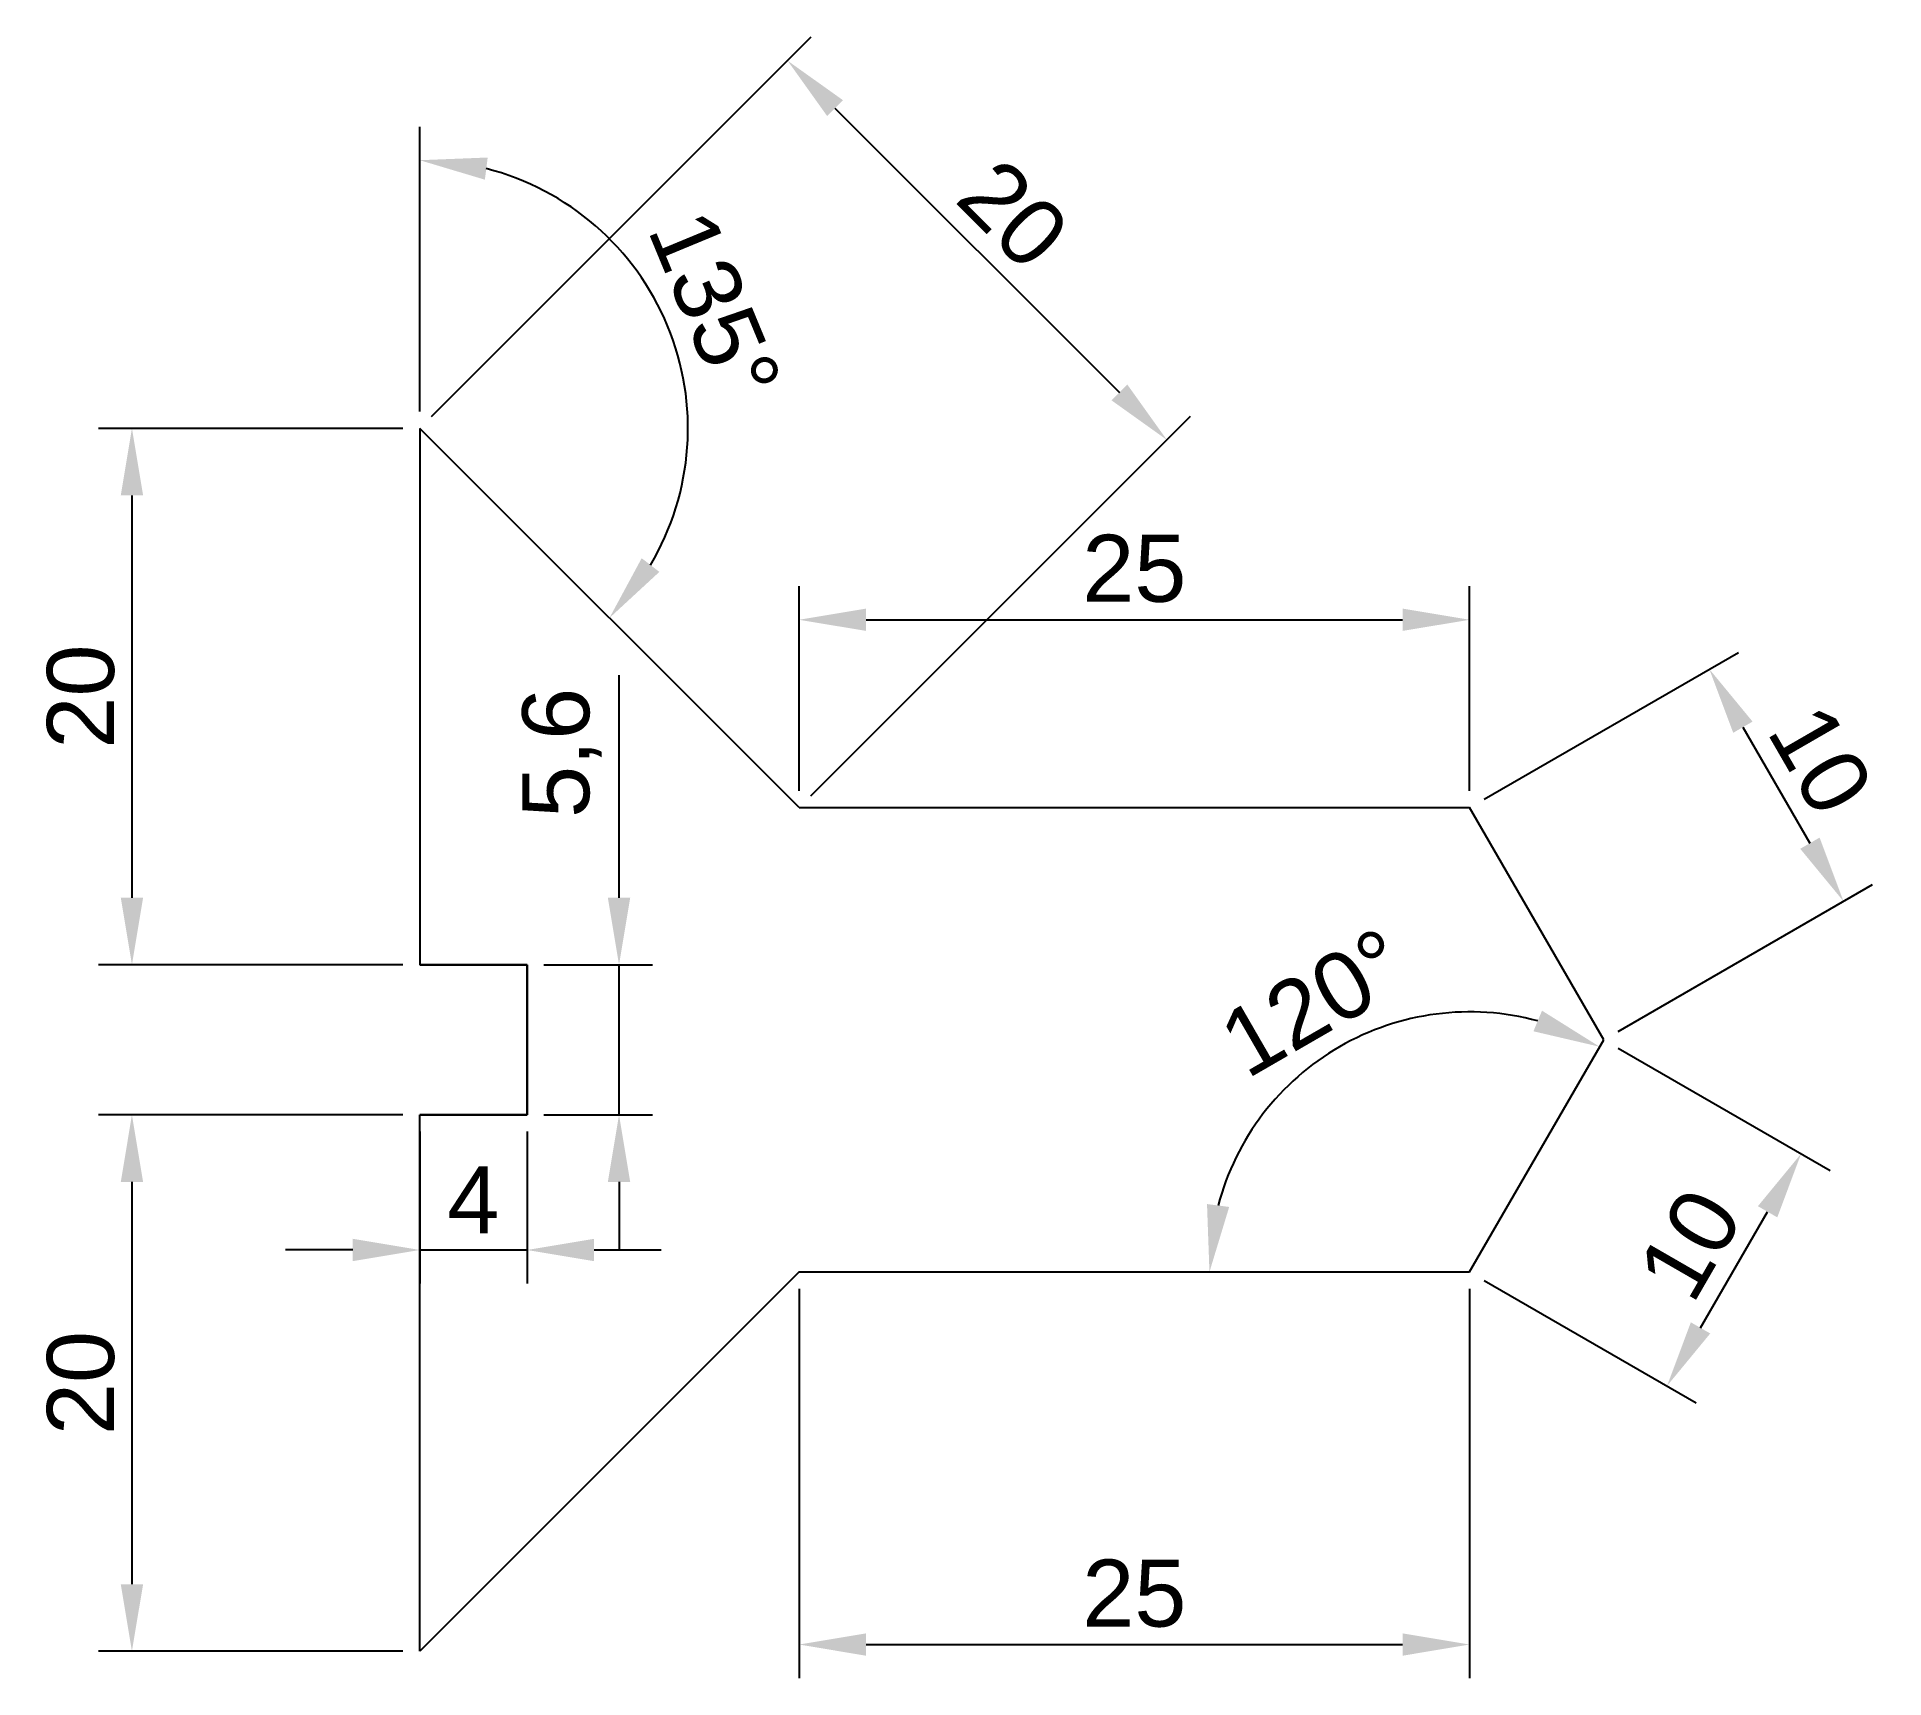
# Model space of a CAD drawing. Header units: millimetres. Extents: x 2194.1 to 2263, y 2293.8 to 2355.
import ezdxf

# ---------------------------------------------------------------- set-up
doc = ezdxf.new("R2010")
doc.units = ezdxf.units.MM
doc.styles.get("Standard").update_dxf_attribs({"font": 'arial.ttf'})
doc.dimstyles.new('ISO-25', dxfattribs={"dimtxt": 2.5, "dimasz": 2.5, "dimexe": 1.25, "dimexo": 0.625, "dimtad": 1, "dimtxsty": 'Standard', "dimcen": 2.5, "dimadec": 0, "dimazin": 0, "dimtfac": 1, "dimtmove": 0, "dimatfit": 3, "dimfxl": 1, "dimarcsym": 0})

# ---------------------------------------------------------------- blocks, each defined once
blk = doc.blocks.new('*D2')
at = {"color": 0, "lineweight": -2, "transparency": 16777216}
for p, q in [((2222.554, 2326.926), (2222.554, 2334.556)), ((2247.554, 2326.926), (2247.554, 2334.556)), ((2225.054, 2333.306), (2245.054, 2333.306))]:
    blk.add_line(p, q, dxfattribs=at)
at = {"color": 0, "transparency": 16777216}
for points in [[(2225.054, 2333.723), (2225.054, 2332.89), (2222.554, 2333.306)], [(2245.054, 2333.723), (2245.054, 2332.89), (2247.554, 2333.306)]]:
    blk.add_solid(points, dxfattribs=at)
at = {"layer": 'Defpoints', "color": 0, "transparency": 16777216}
for p in [(2247.554, 2333.306), (2222.554, 2326.301), (2247.554, 2326.301)]:
    blk.add_point(p, dxfattribs=at)
at = {"color": 0, "transparency": 16777216, "insert": (2235.054, 2335.208), "char_height": 2.5, "attachment_point": 5}
blk.add_mtext('25', dxfattribs=at)
blk = doc.blocks.new('*D3')
at = {"color": 0, "lineweight": -2, "transparency": 16777216}
blk.add_line((2208.411, 2341.068), (2208.411, 2351.693), dxfattribs=at)
blk.add_arc((2208.411, 2340.443), 10, 329.36151, 75.63849, dxfattribs=at)
at = {"color": 0, "transparency": 16777216}
for points in [[(2210.84, 2349.717), (2210.944, 2350.544), (2208.411, 2350.443)], [(2217.345, 2335.091), (2216.686, 2335.602), (2215.483, 2333.372)]]:
    blk.add_solid(points, dxfattribs=at)
at = {"layer": 'Defpoints', "color": 0, "transparency": 16777216}
for p in [(2208.411, 2340.443), (2208.411, 2340.443), (2218.411, 2340.443), (2222.554, 2326.301), (2208.411, 2320.443)]:
    blk.add_point(p, dxfattribs=at)
at = {"color": 0, "transparency": 16777216, "insert": (2219.408, 2344.998), "char_height": 2.5, "attachment_point": 5, "rotation": 292.5}
blk.add_mtext('135°', dxfattribs=at)
blk = doc.blocks.new('*D4')
at = {"color": 0, "lineweight": -2, "transparency": 16777216}
for p, q in [((2208.853, 2340.885), (2223.009, 2355.04)), ((2223.893, 2352.389), (2234.5, 2341.782)), ((2222.996, 2326.743), (2237.151, 2340.898))]:
    blk.add_line(p, q, dxfattribs=at)
at = {"color": 0, "transparency": 16777216}
for points in [[(2224.188, 2352.683), (2223.598, 2352.094), (2222.125, 2354.156)], [(2234.794, 2342.077), (2234.205, 2341.487), (2236.267, 2340.014)]]:
    blk.add_solid(points, dxfattribs=at)
at = {"layer": 'Defpoints', "color": 0, "transparency": 16777216}
for p in [(2208.411, 2340.443), (2236.267, 2340.014), (2222.554, 2326.301)]:
    blk.add_point(p, dxfattribs=at)
at = {"color": 0, "transparency": 16777216, "insert": (2230.541, 2348.43), "char_height": 2.5, "attachment_point": 5, "rotation": 315}
blk.add_mtext('20', dxfattribs=at)
blk = doc.blocks.new('*D5')
at = {"color": 0, "lineweight": -2, "transparency": 16777216}
for p, q in [((2207.786, 2340.443), (2196.43, 2340.443)), ((2197.68, 2337.943), (2197.68, 2322.943)), ((2207.786, 2320.443), (2196.43, 2320.443))]:
    blk.add_line(p, q, dxfattribs=at)
at = {"color": 0, "transparency": 16777216}
for points in [[(2197.264, 2337.943), (2198.097, 2337.943), (2197.68, 2340.443)], [(2197.264, 2322.943), (2198.097, 2322.943), (2197.68, 2320.443)]]:
    blk.add_solid(points, dxfattribs=at)
at = {"layer": 'Defpoints', "color": 0, "transparency": 16777216}
for p in [(2208.411, 2340.443), (2197.68, 2320.443), (2208.411, 2320.443)]:
    blk.add_point(p, dxfattribs=at)
at = {"color": 0, "transparency": 16777216, "insert": (2195.779, 2330.443), "char_height": 2.5, "attachment_point": 5, "rotation": 90}
blk.add_mtext('20', dxfattribs=at)
blk = doc.blocks.new('*D6')
at = {"color": 0, "lineweight": -2, "transparency": 16777216}
for p, q in [((2215.841, 2322.943), (2215.841, 2331.243)), ((2213.036, 2320.443), (2217.091, 2320.443)), ((2215.841, 2314.843), (2215.841, 2320.443)), ((2213.036, 2314.843), (2217.091, 2314.843)), ((2215.841, 2312.343), (2215.841, 2309.843))]:
    blk.add_line(p, q, dxfattribs=at)
at = {"color": 0, "transparency": 16777216}
for points in [[(2215.424, 2322.943), (2216.258, 2322.943), (2215.841, 2320.443)], [(2215.424, 2312.343), (2216.258, 2312.343), (2215.841, 2314.843)]]:
    blk.add_solid(points, dxfattribs=at)
at = {"layer": 'Defpoints', "color": 0, "transparency": 16777216}
for p in [(2212.411, 2320.443), (2215.841, 2320.443), (2212.411, 2314.843)]:
    blk.add_point(p, dxfattribs=at)
at = {"color": 0, "transparency": 16777216, "insert": (2213.714, 2328.343), "char_height": 2.5, "attachment_point": 5, "rotation": 90}
blk.add_mtext('5,6', dxfattribs=at)
blk = doc.blocks.new('*D7')
at = {"color": 0, "lineweight": -2, "transparency": 16777216}
for p, q in [((2208.411, 2314.218), (2208.411, 2308.555)), ((2212.411, 2314.218), (2212.411, 2308.555)), ((2205.911, 2309.805), (2203.411, 2309.805)), ((2208.411, 2309.805), (2212.411, 2309.805)), ((2214.911, 2309.805), (2217.411, 2309.805))]:
    blk.add_line(p, q, dxfattribs=at)
at = {"color": 0, "transparency": 16777216}
for points in [[(2205.911, 2310.222), (2205.911, 2309.388), (2208.411, 2309.805)], [(2214.911, 2310.222), (2214.911, 2309.388), (2212.411, 2309.805)]]:
    blk.add_solid(points, dxfattribs=at)
at = {"layer": 'Defpoints', "color": 0, "transparency": 16777216}
for p in [(2208.411, 2314.843), (2212.411, 2314.843), (2212.411, 2309.805)]:
    blk.add_point(p, dxfattribs=at)
at = {"color": 0, "transparency": 16777216, "insert": (2210.411, 2311.68), "char_height": 2.5, "attachment_point": 5}
blk.add_mtext('4', dxfattribs=at)
blk = doc.blocks.new('*D8')
at = {"color": 0, "lineweight": -2, "transparency": 16777216}
for p, q in [((2207.786, 2314.843), (2196.43, 2314.843)), ((2197.68, 2312.343), (2197.68, 2297.343)), ((2207.786, 2294.843), (2196.43, 2294.843))]:
    blk.add_line(p, q, dxfattribs=at)
at = {"color": 0, "transparency": 16777216}
for points in [[(2197.264, 2312.343), (2198.097, 2312.343), (2197.68, 2314.843)], [(2197.264, 2297.343), (2198.097, 2297.343), (2197.68, 2294.843)]]:
    blk.add_solid(points, dxfattribs=at)
at = {"layer": 'Defpoints', "color": 0, "transparency": 16777216}
for p in [(2208.411, 2314.843), (2197.68, 2294.843), (2208.411, 2294.843)]:
    blk.add_point(p, dxfattribs=at)
at = {"color": 0, "transparency": 16777216, "insert": (2195.779, 2304.843), "char_height": 2.5, "attachment_point": 5, "rotation": 90}
blk.add_mtext('20', dxfattribs=at)
blk = doc.blocks.new('*D9')
at = {"color": 0, "lineweight": -2, "transparency": 16777216}
for p, q in [((2222.554, 2308.36), (2222.554, 2293.842)), ((2247.554, 2308.36), (2247.554, 2293.842)), ((2225.054, 2295.092), (2245.054, 2295.092))]:
    blk.add_line(p, q, dxfattribs=at)
at = {"color": 0, "transparency": 16777216}
for points in [[(2225.054, 2295.508), (2225.054, 2294.675), (2222.554, 2295.092)], [(2245.054, 2295.508), (2245.054, 2294.675), (2247.554, 2295.092)]]:
    blk.add_solid(points, dxfattribs=at)
at = {"layer": 'Defpoints', "color": 0, "transparency": 16777216}
for p in [(2222.554, 2308.985), (2247.554, 2308.985), (2247.554, 2295.092)]:
    blk.add_point(p, dxfattribs=at)
at = {"color": 0, "transparency": 16777216, "insert": (2235.054, 2296.993), "char_height": 2.5, "attachment_point": 5}
blk.add_mtext('25', dxfattribs=at)
blk = doc.blocks.new('*D10')
at = {"color": 0, "lineweight": -2, "transparency": 16777216}
for p, q in [((2253.095, 2317.333), (2260.998, 2312.77)), ((2256.165, 2306.9), (2258.665, 2311.23)), ((2248.095, 2308.672), (2255.998, 2304.11))]:
    blk.add_line(p, q, dxfattribs=at)
at = {"color": 0, "transparency": 16777216}
for points in [[(2258.304, 2311.438), (2259.026, 2311.022), (2259.915, 2313.395)], [(2255.804, 2307.108), (2256.526, 2306.691), (2254.915, 2304.735)]]:
    blk.add_solid(points, dxfattribs=at)
at = {"layer": 'Defpoints', "color": 0, "transparency": 16777216}
for p in [(2252.554, 2317.645), (2259.915, 2313.395), (2247.554, 2308.985)]:
    blk.add_point(p, dxfattribs=at)
at = {"color": 0, "transparency": 16777216, "insert": (2255.769, 2310.016), "char_height": 2.5, "attachment_point": 5, "rotation": 60}
blk.add_mtext('10', dxfattribs=at)
blk = doc.blocks.new('*D11')
at = {"color": 0, "lineweight": -2, "transparency": 16777216}
for p, q in [((2248.095, 2326.613), (2257.576, 2332.09)), ((2257.744, 2329.3), (2260.243, 2324.974)), ((2253.095, 2317.958), (2262.576, 2323.435))]:
    blk.add_line(p, q, dxfattribs=at)
at = {"color": 0, "transparency": 16777216}
for points in [[(2258.105, 2329.509), (2257.383, 2329.092), (2256.494, 2331.465)], [(2260.604, 2325.183), (2259.882, 2324.766), (2261.494, 2322.809)]]:
    blk.add_solid(points, dxfattribs=at)
at = {"layer": 'Defpoints', "color": 0, "transparency": 16777216}
for p in [(2247.554, 2326.301), (2261.494, 2322.809), (2252.554, 2317.645)]:
    blk.add_point(p, dxfattribs=at)
at = {"color": 0, "transparency": 16777216, "insert": (2260.64, 2328.088), "char_height": 2.5, "attachment_point": 5, "rotation": 300.0137}
blk.add_mtext('10', dxfattribs=at)
blk = doc.blocks.new('*D12')
at = {"color": 0, "lineweight": -2, "transparency": 16777216}
blk.add_arc((2247.554, 2308.985), 9.698, 74.81066, 165.18934, dxfattribs=at)
at = {"color": 0, "transparency": 16777216}
for points in [[(2250.255, 2318.729), (2249.935, 2317.96), (2252.403, 2317.384)], [(2238.591, 2311.41), (2237.764, 2311.518), (2237.855, 2308.985)]]:
    blk.add_solid(points, dxfattribs=at)
at = {"layer": 'Defpoints', "color": 0, "transparency": 16777216}
for p in [(2245.87, 2318.536), (2252.554, 2317.645), (2222.554, 2308.985), (2247.554, 2308.985), (2247.554, 2308.985)]:
    blk.add_point(p, dxfattribs=at)
at = {"color": 0, "transparency": 16777216, "insert": (2241.754, 2319.031), "char_height": 2.5, "attachment_point": 5, "rotation": 30}
blk.add_mtext('120°', dxfattribs=at)

msp = doc.modelspace()

# ---------------------------------------------------------------- linework, layer by layer
for p, q in [((2222.554, 2326.301), (2208.411, 2340.443)), ((2208.411, 2340.443), (2208.411, 2320.443)), ((2222.554, 2326.301), (2247.554, 2326.301)), ((2252.554, 2317.645), (2247.554, 2326.301)), ((2208.411, 2320.443), (2212.411, 2320.443)), ((2212.411, 2320.443), (2208.411, 2320.443)), ((2212.411, 2320.443), (2212.411, 2314.843)), ((2212.411, 2314.843), (2212.411, 2320.443)), ((2247.554, 2308.985), (2252.554, 2317.645)), ((2212.411, 2314.843), (2208.411, 2314.843)), ((2208.411, 2294.843), (2208.411, 2314.843)), ((2208.411, 2314.843), (2212.411, 2314.843)), ((2222.554, 2308.985), (2208.411, 2294.843)), ((2222.554, 2308.985), (2247.554, 2308.985))]:
    msp.add_line(p, q)

# ---------------------------------------------------------------- dimensions: what is measured, and where the dimension line sits
for p1, p2, distance, picture, middle in [((2208.411, 2340.443), (2222.554, 2326.301), 19.394, '*D4', (2230.541, 2348.43)), ((2247.554, 2326.301), (2252.554, 2317.645), 10.324, '*D11', (2260.64, 2328.088)), ((2247.554, 2308.985), (2252.554, 2317.645), -8.5, '*D10', (2255.769, 2310.016))]:
    dim = msp.add_aligned_dim(p1=p1, p2=p2, distance=distance, dimstyle='ISO-25')
    dim.commit()
    dim.dimension.update_dxf_attribs({"geometry": picture, "text_midpoint": middle})
for base, line1, line2, picture, middle in [((2218.411, 2340.443), ((2222.554, 2326.301), (2208.411, 2340.443)), ((2208.411, 2340.443), (2208.411, 2320.443)), '*D3', (2219.408, 2344.998)), ((2245.87, 2318.536), ((2247.554, 2308.985), (2252.554, 2317.645)), ((2222.554, 2308.985), (2247.554, 2308.985)), '*D12', (2241.754, 2319.031))]:
    dim = msp.add_angular_dim_2l(base=base, line1=line1, line2=line2, dimstyle='ISO-25')
    dim.commit()
    dim.dimension.update_dxf_attribs({"geometry": picture, "text_midpoint": middle})
for base, p1, p2, picture, middle in [((2197.68, 2320.443), (2208.411, 2340.443), (2208.411, 2320.443), '*D5', (2195.779, 2330.443)), ((2215.841, 2320.443), (2212.411, 2314.843), (2212.411, 2320.443), '*D6', (2213.714, 2328.343)), ((2197.68, 2294.843), (2208.411, 2314.843), (2208.411, 2294.843), '*D8', (2195.779, 2304.843))]:
    dim = msp.add_linear_dim(base=base, p1=p1, p2=p2, angle=90, dimstyle='ISO-25')
    dim.commit()
    dim.dimension.update_dxf_attribs({"geometry": picture, "text_midpoint": middle})
for base, p1, p2, picture, middle in [((2247.554, 2333.306), (2222.554, 2326.301), (2247.554, 2326.301), '*D2', (2235.054, 2335.208)), ((2212.411, 2309.805), (2208.411, 2314.843), (2212.411, 2314.843), '*D7', (2210.411, 2311.68)), ((2247.554, 2295.092), (2222.554, 2308.985), (2247.554, 2308.985), '*D9', (2235.054, 2296.993))]:
    dim = msp.add_linear_dim(base=base, p1=p1, p2=p2, dimstyle='ISO-25')
    dim.commit()
    dim.dimension.update_dxf_attribs({"geometry": picture, "text_midpoint": middle})

doc.saveas('drawing.dxf')
